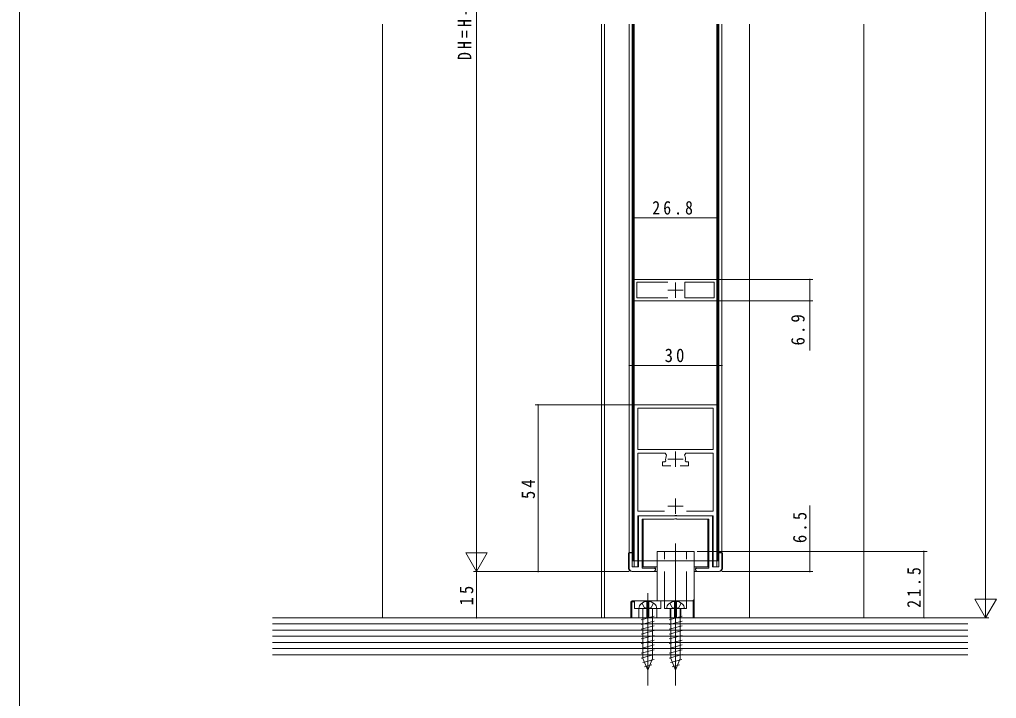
# Model space of a CAD drawing. Units: millimetres, scale not verified. Extents: x -495 to 495, y -796 to 796.
# Drawn here: x -495 to -178.4, y -597.8 to -377.6 of the extents above; entities that cross this region are included whole.
import ezdxf

# ---------------------------------------------------------------- set-up
doc = ezdxf.new("R2010")
doc.units = ezdxf.units.MM
doc.header["$LTSCALE"] = 4
doc.linetypes.add('USER1', pattern=[13, 10, -1, 1, -1])
doc.linetypes.add('USER2', pattern=[4, 3, -1])
for name, color, linetype, lineweight in [('0-2_YKK_ZWAK', 7, 'Continuous', 18), ('0-3_YKK_D', 6, 'Continuous', 18), ('0-4_YKK_11', 7, 'Continuous', 9), ('0-5_YKK_12', 2, 'Continuous', 18), ('0-7_YSS_K', 3, 'Continuous', 18), ('0-8_YKK_13', 4, 'Continuous', 18)]:
    doc.layers.add(name, color=color, linetype=linetype, lineweight=lineweight)
doc.styles.add('ＭＳ ゴシック', font='')
doc.styles.get('ＭＳ ゴシック').set_extended_font_data('MS Gothic')

msp = doc.modelspace()

# ---------------------------------------------------------------- linework, layer by layer
at = {"layer": '0-2_YKK_ZWAK'}
msp.add_line((-495, -796.5), (-495, 763.5), dxfattribs=at)
at = {"layer": '0-3_YKK_D'}
for p, q in [((-181.917, -564.562), (-181.917, -171.563)), ((-346.917, -549.562), (-346.917, -205.562)), ((-295.817, -461.162), (-295.817, -440.862)), ((-269.017, -441.862), (-295.817, -441.862)), ((-269.017, -461.162), (-269.017, -440.862)), ((-268.317, -461.862), (-237.917, -461.862)), ((-238.917, -461.862), (-238.917, -468.762)), ((-268.317, -468.762), (-237.917, -468.762)), ((-238.917, -468.762), (-238.917, -484.862)), ((-297.417, -489.729), (-267.417, -489.729)), ((-296.317, -502.562), (-327.917, -502.562)), ((-326.917, -556.562), (-326.917, -502.562)), ((-238.917, -550.062), (-238.917, -535.162)), ((-346.917, -556.562), (-346.917, -544.438)), ((-343.417, -550.5), (-350.417, -550.5)), ((-346.917, -556.562), (-350.417, -550.5)), ((-346.917, -556.562), (-343.417, -550.5)), ((-275.417, -550.062), (-200.917, -550.062)), ((-275.417, -550.062), (-237.917, -550.062)), ((-238.917, -556.562), (-238.917, -550.062)), ((-201.917, -550.062), (-201.917, -571.562)), ((-308.917, -556.562), (-347.917, -556.562)), ((-308.917, -556.562), (-347.917, -556.562)), ((-346.917, -556.562), (-346.917, -571.562)), ((-297.417, -556.562), (-327.917, -556.562)), ((-267.417, -556.562), (-237.917, -556.562)), ((-181.917, -571.562), (-181.917, -559.438)), ((-178.417, -565.5), (-185.417, -565.5)), ((-181.917, -571.562), (-185.417, -565.5)), ((-181.917, -571.562), (-178.417, -565.5)), ((-275.417, -571.562), (-200.917, -571.562)), ((-198.917, -571.562), (-180.917, -571.562))]:
    msp.add_line(p, q, dxfattribs=at)
for centre, start, end in [((-295.817, -441.862), 0, 180), ((-295.817, -441.862), 180, 0), ((-269.017, -441.862), 0, 180), ((-269.017, -441.862), 180, 0), ((-238.917, -461.862), 90, 270), ((-238.917, -461.862), 270, 90), ((-238.917, -468.762), 90, 270), ((-238.917, -468.762), 270, 90), ((-297.417, -489.729), 0, 180), ((-297.417, -489.729), 180, 0), ((-267.417, -489.729), 0, 180), ((-267.417, -489.729), 180, 0), ((-326.917, -502.562), 90, 270), ((-326.917, -502.562), 270, 90), ((-238.917, -550.062), 90, 270), ((-238.917, -550.062), 270, 90), ((-201.917, -550.062), 90, 270), ((-201.917, -550.062), 270, 90), ((-326.917, -556.562), 90, 270), ((-326.917, -556.562), 270, 90), ((-238.917, -556.562), 90, 270), ((-238.917, -556.562), 270, 90), ((-346.917, -571.562), 90, 270), ((-346.917, -571.562), 270, 90), ((-201.917, -571.562), 90, 270), ((-201.917, -571.562), 270, 90)]:
    msp.add_arc(centre, 0.106, start, end, dxfattribs=at)
at = {"layer": '0-4_YKK_11'}
for p, q in [((-295.817, -461.862), (-295.817, -468.762)), ((-269.017, -461.862), (-295.817, -461.862)), ((-269.017, -468.762), (-269.017, -461.862)), ((-294.917, -462.762), (-284.917, -462.762)), ((-294.917, -467.862), (-294.917, -462.762)), ((-279.417, -462.762), (-279.417, -467.862)), ((-269.917, -462.762), (-279.417, -462.762)), ((-269.917, -467.862), (-269.917, -462.762)), ((-284.917, -467.862), (-294.917, -467.862)), ((-284.917, -467.862), (-294.917, -467.862)), ((-279.417, -467.862), (-269.917, -467.862)), ((-279.417, -467.862), (-269.917, -467.862)), ((-295.817, -468.762), (-269.017, -468.762)), ((-269.017, -502.562), (-295.817, -502.562)), ((-295.817, -502.562), (-295.817, -555.062)), ((-269.017, -555.062), (-269.017, -502.562)), ((-294.617, -503.562), (-294.617, -516.962)), ((-270.217, -503.562), (-294.617, -503.562)), ((-270.217, -516.962), (-270.217, -503.562)), ((-294.617, -516.962), (-270.217, -516.962)), ((-294.617, -516.962), (-270.217, -516.962)), ((-294.617, -518.162), (-285.8, -518.162)), ((-294.617, -536.962), (-294.617, -518.162)), ((-285.8, -518.162), (-285.343, -518.865)), ((-279.491, -518.865), (-279.033, -518.162)), ((-279.033, -518.162), (-270.217, -518.162)), ((-270.217, -518.162), (-270.217, -536.962)), ((-286.667, -521.06), (-286.667, -522.26)), ((-285.865, -521.06), (-286.667, -521.06)), ((-286.667, -522.26), (-283.967, -522.26)), ((-285.57, -520.708), (-285.865, -521.06)), ((-280.867, -522.26), (-278.167, -522.26)), ((-278.969, -521.06), (-279.264, -520.708)), ((-278.167, -521.06), (-278.969, -521.06)), ((-278.167, -522.26), (-278.167, -521.06)), ((-285.95, -536.962), (-294.617, -536.962)), ((-285.95, -536.962), (-294.617, -536.962)), ((-270.217, -536.962), (-278.883, -536.962)), ((-294.617, -538.562), (-282.875, -538.562)), ((-294.617, -555.062), (-294.617, -538.562)), ((-294.417, -555.062), (-294.417, -538.562)), ((-294.417, -538.562), (-270.417, -538.562)), ((-293.217, -539.562), (-293.217, -555.462)), ((-282.875, -539.562), (-293.217, -539.562)), ((-282.875, -538.562), (-282.692, -538.442)), ((-282.692, -539.442), (-282.875, -539.562)), ((-282.692, -538.442), (-282.142, -538.442)), ((-282.142, -539.442), (-282.692, -539.442)), ((-282.142, -538.442), (-281.959, -538.562)), ((-281.959, -539.562), (-282.142, -539.442)), ((-281.959, -538.562), (-270.217, -538.562)), ((-271.617, -539.562), (-281.959, -539.562)), ((-271.617, -555.462), (-271.617, -539.562)), ((-270.417, -538.562), (-270.417, -555.062)), ((-270.217, -538.562), (-270.217, -555.062)), ((-297.417, -550.562), (-296.417, -550.562)), ((-297.417, -555.562), (-297.417, -550.562)), ((-296.417, -550.562), (-296.417, -555.062)), ((-268.417, -550.562), (-267.417, -550.562)), ((-268.417, -555.062), (-268.417, -550.562)), ((-267.417, -550.562), (-267.417, -555.562)), ((-296.417, -555.062), (-294.417, -555.062)), ((-289.467, -556.562), (-296.417, -556.562)), ((-295.817, -555.062), (-294.617, -555.062)), ((-293.217, -555.462), (-289.467, -555.462)), ((-275.367, -555.462), (-271.617, -555.462)), ((-268.417, -556.562), (-275.367, -556.562)), ((-270.417, -555.062), (-268.417, -555.062)), ((-270.217, -555.062), (-269.017, -555.062))]:
    msp.add_line(p, q, dxfattribs=at)
at = {"layer": '0-4_YKK_11', "color": 2, "lineweight": 18}
for p, q in [((-284.917, -465.312), (-279.917, -465.312)), ((-282.417, -462.812), (-282.417, -467.812)), ((-282.417, -517.66), (-282.417, -522.66)), ((-284.917, -520.16), (-279.917, -520.16)), ((-282.417, -532.865), (-282.417, -537.865)), ((-284.917, -535.365), (-279.917, -535.365))]:
    msp.add_line(p, q, dxfattribs=at)
at = {"layer": '0-4_YKK_11'}
for centre, radius, start, end in [((-282.417, -520.16), 3.2, 156.12554, 189.87075), ((-282.417, -520.16), 3.2, 350.12928, 23.87443), ((-296.417, -555.562), 1, 180.00001, 269.99999), ((-289.467, -556.012), 0.55, 269.99999, 90.00001), ((-275.367, -556.012), 0.55, 89.99999, 270.00001), ((-268.417, -555.562), 1, 270.00001, 359.99999)]:
    msp.add_arc(centre, radius, start, end, dxfattribs=at)
at = {"layer": '0-5_YKK_12'}
for p, q in [((-297.417, -555.062), (-297.417, -379.062)), ((-295.817, -555.062), (-295.817, -379.062)), ((-269.017, -555.062), (-269.017, -379.062)), ((-267.417, -555.062), (-267.417, -379.062))]:
    msp.add_line(p, q, dxfattribs=at)
at = {"layer": '0-7_YSS_K'}
for p, q in [((-377.417, -571.562), (-377.417, -379.062)), ((-306.417, -571.562), (-306.417, -379.062)), ((-305.417, -571.562), (-305.417, -379.062)), ((-258.417, -571.562), (-258.417, -379.062)), ((-221.417, -571.562), (-221.417, -379.062)), ((-412.997, -573.562), (-187.646, -573.562)), ((-412.997, -575.562), (-187.646, -575.562)), ((-412.997, -577.562), (-187.646, -577.562)), ((-412.997, -579.562), (-187.646, -579.562)), ((-412.997, -581.562), (-187.646, -581.562))]:
    msp.add_line(p, q, dxfattribs=at)
at = {"layer": '0-7_YSS_K', "color": 7, "lineweight": 9}
for p, q in [((-412.997, -571.562), (-187.646, -571.562)), ((-187.646, -583.562), (-412.997, -583.562))]:
    msp.add_line(p, q, dxfattribs=at)
at = {"layer": '0-8_YKK_13'}
for p, q in [((-296.417, -553.062), (-296.417, -379.062)), ((-296.117, -553.062), (-296.117, -379.062)), ((-268.717, -553.062), (-268.717, -379.062)), ((-268.417, -553.062), (-268.417, -379.062)), ((-292.867, -539.562), (-292.867, -555.062)), ((-271.967, -555.062), (-271.967, -539.562)), ((-297.617, -555.562), (-297.617, -550.662)), ((-296.917, -550.362), (-297.317, -550.362)), ((-288.417, -566.062), (-288.417, -550.062)), ((-276.417, -550.062), (-288.417, -550.062)), ((-276.417, -571.562), (-276.417, -550.062)), ((-267.517, -550.362), (-267.917, -550.362)), ((-267.217, -550.662), (-267.217, -555.562)), ((-268.417, -553.062), (-296.417, -553.062)), ((-289.417, -556.562), (-296.617, -556.562)), ((-296.117, -555.062), (-294.717, -555.062)), ((-293.217, -555.062), (-292.867, -555.062)), ((-292.867, -555.062), (-289.667, -555.062)), ((-289.667, -555.062), (-289.417, -555.062)), ((-289.667, -556.562), (-288.417, -556.562)), ((-289.417, -555.062), (-288.417, -555.062)), ((-288.917, -556.062), (-288.917, -555.562)), ((-276.417, -555.062), (-275.417, -555.062)), ((-276.417, -556.562), (-275.167, -556.562)), ((-275.917, -556.062), (-275.917, -555.562)), ((-275.417, -555.062), (-271.967, -555.062)), ((-268.217, -556.562), (-275.417, -556.562)), ((-271.967, -555.062), (-271.617, -555.062)), ((-270.117, -555.062), (-268.717, -555.062)), ((-296.917, -571.562), (-296.917, -566.562)), ((-276.417, -566.062), (-296.417, -566.062)), ((-291.717, -566.062), (-291.717, -571.562)), ((-291.117, -566.062), (-291.117, -571.562)), ((-282.717, -566.062), (-282.717, -571.562)), ((-282.117, -566.062), (-282.117, -571.562)), ((-288.567, -568.562), (-294.267, -568.562)), ((-292.967, -568.562), (-292.967, -584.82)), ((-289.867, -584.82), (-289.867, -568.562)), ((-279.567, -568.562), (-285.267, -568.562)), ((-283.967, -568.562), (-283.967, -584.82)), ((-280.867, -584.82), (-280.867, -568.562)), ((-276.417, -571.562), (-296.917, -571.562)), ((-293.517, -572.202), (-289.317, -571.077)), ((-293.517, -573.755), (-289.317, -572.63)), ((-284.517, -572.202), (-280.317, -571.077)), ((-284.517, -573.755), (-280.317, -572.63)), ((-293.517, -575.308), (-289.317, -574.183)), ((-293.517, -576.861), (-289.317, -575.736)), ((-284.517, -575.308), (-280.317, -574.183)), ((-284.517, -576.861), (-280.317, -575.736)), ((-293.517, -578.414), (-289.317, -577.289)), ((-293.517, -579.967), (-289.317, -578.842)), ((-284.517, -578.414), (-280.317, -577.289)), ((-284.517, -579.967), (-280.317, -578.842)), ((-293.517, -581.52), (-289.317, -580.394)), ((-293.517, -583.073), (-289.317, -581.947)), ((-284.517, -581.52), (-280.317, -580.394)), ((-284.517, -583.073), (-280.317, -581.947)), ((-293.517, -584.626), (-289.317, -583.5)), ((-293.051, -586.054), (-289.374, -585.069)), ((-291.417, -588.562), (-292.967, -584.82)), ((-291.417, -588.562), (-289.867, -584.82)), ((-284.517, -584.626), (-280.317, -583.5)), ((-284.051, -586.054), (-280.374, -585.069)), ((-282.417, -588.562), (-283.967, -584.82)), ((-282.417, -588.562), (-280.867, -584.82)), ((-292.472, -587.452), (-290.098, -586.815)), ((-283.472, -587.452), (-281.098, -586.815))]:
    msp.add_line(p, q, dxfattribs=at)
at = {"layer": '0-8_YKK_13', "linetype": 'USER1'}
for p, q in [((-282.417, -575.042), (-282.417, -547.459)), ((-291.417, -563.562), (-291.417, -593.562)), ((-291.417, -565.495), (-291.417, -575.219)), ((-282.417, -563.562), (-282.417, -593.562))]:
    msp.add_line(p, q, dxfattribs=at)
at = {"layer": '0-8_YKK_13', "linetype": 'USER2'}
for p, q in [((-286.017, -568.562), (-286.017, -550.062)), ((-278.817, -568.562), (-278.817, -550.062)), ((-296.617, -566.562), (-296.617, -571.562)), ((-296.417, -566.362), (-295.917, -566.362)), ((-295.667, -566.062), (-295.667, -568.562)), ((-287.167, -566.062), (-287.167, -568.562)), ((-276.717, -566.062), (-276.717, -571.562)), ((-287.167, -568.562), (-295.667, -568.562)), ((-294.317, -571.562), (-294.317, -568.562)), ((-293.267, -566.81), (-292.532, -568.284)), ((-291.417, -568.562), (-292.532, -568.284)), ((-291.417, -568.562), (-290.302, -568.284)), ((-289.567, -566.81), (-290.302, -568.284)), ((-288.517, -571.562), (-288.517, -568.562)), ((-278.817, -568.562), (-286.017, -568.562)), ((-284.267, -566.81), (-283.532, -568.284)), ((-284.167, -571.562), (-284.167, -568.562)), ((-282.417, -568.562), (-283.532, -568.284)), ((-282.417, -568.562), (-281.302, -568.284)), ((-280.567, -566.81), (-281.302, -568.284)), ((-280.667, -571.562), (-280.667, -568.562))]:
    msp.add_line(p, q, dxfattribs=at)
at = {"layer": '0-8_YKK_13'}
for centre, radius, start, end in [((-297.317, -550.662), 0.3, 90, 180), ((-296.917, -550.662), 0.3, 16.87533, 90), ((-267.917, -550.662), 0.3, 90, 160.52869), ((-267.517, -550.662), 0.3, 0, 90), ((-296.617, -555.562), 1, 180, 270), ((-289.417, -555.562), 0.5, 0, 90), ((-289.417, -556.062), 0.5, 270, 0), ((-275.417, -555.562), 0.5, 90, 180), ((-275.417, -556.062), 0.5, 180, 270), ((-268.217, -555.562), 1, 270, 0), ((-296.417, -566.562), 0.5, 90, 180), ((-291.417, -569.662), 3.4, 50.65667, 129.34333), ((-291.417, -566.062), 0.3, 180, 0), ((-282.417, -569.662), 3.4, 50.65667, 129.34333), ((-282.417, -566.062), 0.3, 180, 0), ((-292.368, -568.502), 1.9, 129.34333, 181.81089), ((-290.466, -568.502), 1.9, 358.18911, 50.65667), ((-283.368, -568.502), 1.9, 129.34333, 181.81089), ((-281.466, -568.502), 1.9, 358.18911, 50.65667)]:
    msp.add_arc(centre, radius, start, end, dxfattribs=at)
at = {"layer": '0-8_YKK_13', "linetype": 'USER2'}
for centre, radius, start, end in [((-296.417, -566.562), 0.2, 90, 180), ((-295.917, -566.062), 0.3, 270, 0), ((-276.417, -566.062), 0.3, 90, 180)]:
    msp.add_arc(centre, radius, start, end, dxfattribs=at)

# ---------------------------------------------------------------- texts
at = {"layer": '0-3_YKK_D', "color": 7, "char_height": 4.399, "attachment_point": 7, "rotation": 90, "style": 'ＭＳ ゴシック'}
for s, insert in [('\\T1.4;\\W0.85;DH=H-49', (-348.517, -390.682)), ('\\T1.38;\\W0.9;6.9', (-240.517, -483.262)), ('\\T1.37;\\W0.9;54', (-327.917, -533.082)), ('\\T1.38;\\W0.9;6.5', (-239.917, -547.362)), ('\\T1.39;\\W0.85;21.5', (-202.917, -568.332)), ('\\T1.37;\\W0.9;15', (-347.917, -567.582))]:
    msp.add_mtext(s, dxfattribs=dict(at, insert=insert))
at = {"layer": '0-3_YKK_D', "color": 7, "char_height": 4.399, "attachment_point": 7, "style": 'ＭＳ ゴシック'}
for s, insert in [('\\T1.39;\\W0.85;26.8', (-289.937, -440.862)), ('\\T1.37;\\W0.9;30', (-285.937, -488.729))]:
    msp.add_mtext(s, dxfattribs=dict(at, insert=insert))

doc.saveas('drawing.dxf')
